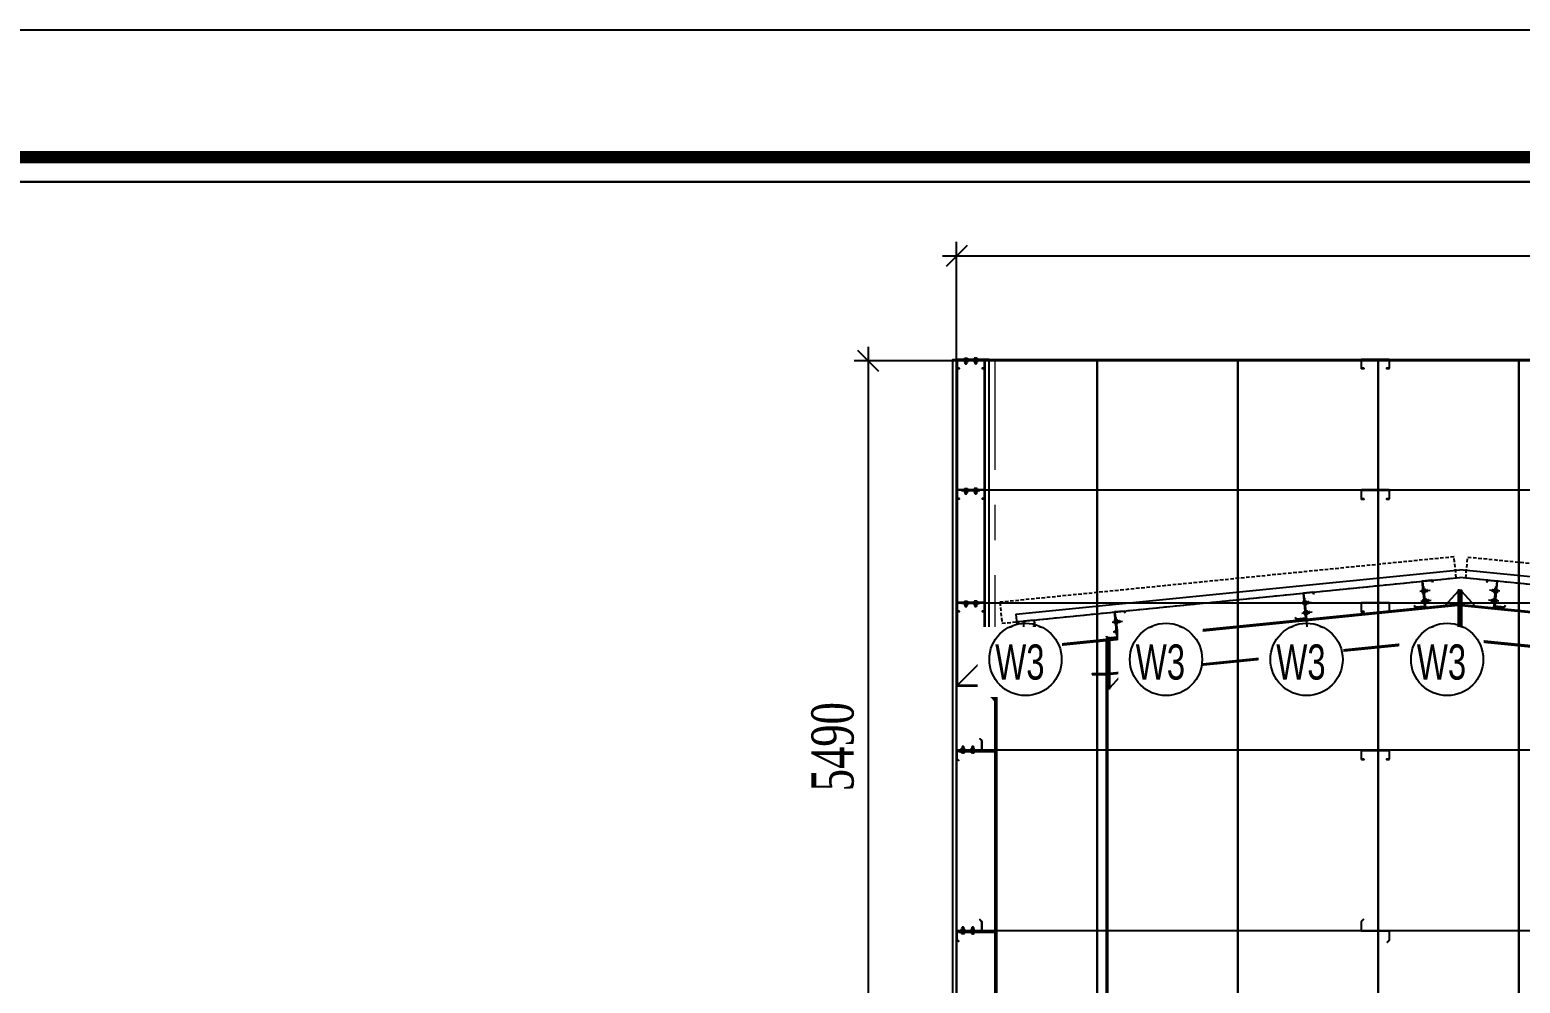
# Model space of a CAD drawing. Header units: inches. Extents: x 315041 to 662841, y -45540 to -35018.
# Drawn here: x 332284.1 to 332390.2, y -38344.6 to -38276.7 of the extents above; entities that cross this region are included whole.
import ezdxf

# ---------------------------------------------------------------- set-up
doc = ezdxf.new("R2010")
doc.units = ezdxf.units.IN
doc.header["$MEASUREMENT"] = 0
for name, pattern in [('CENTER', [2, 1.25, -0.25, 0.25, -0.25]), ('CENTER2', [28.575, 19.05, -3.175, 3.175, -3.175]), ('HIDDEN', [0.375, 0.25, -0.125])]:
    doc.linetypes.add(name, pattern=pattern)
for name, color, linetype in [('001-TRUC', 252, 'CENTER'), ('2', 2, 'Continuous'), ('251', 251, 'Continuous'), ('2NET-VE', 8, 'Continuous'), ('3', 3, 'Continuous'), ('5', 5, 'Continuous'), ('6', 6, 'Continuous'), ('7', 7, 'Continuous'), ('8', 8, 'Continuous'), ('9', 9, 'Continuous'), ('BAO KHUNG', 31, 'Continuous'), ('DIM', 8, 'Continuous'), ('GIANG', 1, 'Continuous')]:
    doc.layers.add(name, color=color, linetype=linetype)
doc.styles.add('ST1', font='times.ttf', dxfattribs={"width": 0.7})
doc.styles.add('ST1H', font='vnshxh.shx', dxfattribs={"width": 0.7})
doc.dimstyles.new('100', dxfattribs={"dimtxt": 3, "dimasz": 1.5, "dimexe": 1, "dimexo": 0, "dimgap": 1, "dimtad": 1, "dimdec": 0, "dimlfac": 100, "dimzin": 0, "dimdsep": 46, "dimtxsty": 'ST1', "dimblk": 'OBLIQUE', "dimcen": 1, "dimdle": 1, "dimclrd": 8, "dimclre": 8, "dimclrt": 3, "dimadec": 0, "dimazin": 0, "dimtfac": 1, "dimtdec": 0, "dimtix": 1, "dimtmove": 1, "dimatfit": 3, "dimfxl": 0, "dimtfill": 1, "dimtolj": 1, "dimtzin": 0, "dimlwd": -1, "dimlwe": -1, "dimarcsym": 1})

# ---------------------------------------------------------------- blocks, each defined once
blk = doc.blocks.new('A$C75D82031')
at = {"layer": '2', "color": 157, "linetype": 'Continuous'}
blk.add_lwpolyline([(0, 420), (594, 420), (594, 0), (0, 0)], close=True, dxfattribs=at)
at = {"layer": '7', "color": 147, "linetype": 'Continuous'}
blk.add_lwpolyline([(12.33, 57.61), (581.67, 57.61), (581.67, 409.19), (12.33, 409.19)], close=True, dxfattribs=at)
at = {"layer": 'BAO KHUNG', "color": 167, "linetype": 'Continuous', "const_width": 0.871}
blk.add_lwpolyline([(10.59, 9.07), (583.41, 9.07), (583.41, 410.93), (10.59, 410.93)], close=True, dxfattribs=at)
blk = doc.blocks.new('*U235')
at = {"layer": '2NET-VE', "ltscale": 0.5}
for p, q in [((0, 8), (9, 8)), ((23, 7), (23, 7)), ((0, -8), (9, -8)), ((23, -7), (23, -7))]:
    blk.add_line(p, q, dxfattribs=at)
at = {"layer": '7', "linetype": 'Continuous'}
for p, q in [((22, 6), (23, 8)), ((22, -6), (24, 6)), ((23, 8), (24, 6)), ((24, 6), (25, 8)), ((24, -6), (26, 6)), ((25, 8), (26, 6)), ((26, 6), (27, 8)), ((26, -6), (28, 6)), ((27, 8), (28, 6)), ((28, 6), (29, 8)), ((28, -6), (30, 6)), ((29, 8), (30, 6)), ((30, 6), (31, 8)), ((30, -6), (32, 6)), ((30, -6), (32, 6)), ((31, 8), (32, 6)), ((32, 6), (33, 8)), ((32, -6), (34, 6)), ((33, 8), (34, 6)), ((34, 6), (35, 8)), ((34, -6), (35, 6)), ((34, -6), (35, 6)), ((34, -6), (35, 6)), ((35, 8), (35, 6)), ((35, 6), (37, 8)), ((36, -6), (37, 6)), ((37, 8), (37, 6)), ((42, 6), (37, 6)), ((42, 6), (42, -6)), ((22, -6), (23, -8)), ((22, -6), (22, -6)), ((22, -6), (22, -6)), ((23, -8), (24, -6)), ((24, -6), (25, -8)), ((25, -8), (26, -6)), ((26, -6), (27, -8)), ((27, -8), (28, -6)), ((28, -6), (29, -8)), ((29, -8), (30, -6)), ((30, -6), (31, -8)), ((31, -8), (32, -6)), ((32, -6), (33, -8)), ((33, -8), (34, -6)), ((34, -6), (35, -8)), ((35, -8), (36, -6)), ((36, -6), (42, -6))]:
    blk.add_line(p, q, dxfattribs=at)
at = {"layer": '8', "linetype": 'Continuous'}
for p, q in [((-10, 9), (-10, 12)), ((-10, -12), (-10, 12)), ((-1, 15), (-9, 15)), ((-1, 9), (-9, 9)), ((0, 9), (0, 12)), ((0, -12), (0, 12)), ((9, -18), (9, 18)), ((9, 18), (11, 18)), ((11, -18), (11, 18)), ((11, 9), (11, 12)), ((11, -12), (11, 12)), ((12, 15), (21, 15)), ((13, 9), (20, 9)), ((22, 9), (22, 12)), ((22, -12), (22, 12)), ((-10, -9), (-10, -12)), ((-1, -9), (-9, -9)), ((-9, -15), (-1, -15)), ((0, -9), (0, -12)), ((9, -18), (11, -18)), ((11, -9), (11, -12)), ((21, -15), (12, -15)), ((13, -9), (20, -9)), ((22, -9), (22, -12))]:
    blk.add_line(p, q, dxfattribs=at)
at = {"layer": '8', "ltscale": 10}
blk.add_line((-33, 0), (65, 0), dxfattribs=at)
at = {"layer": '8', "linetype": 'Continuous'}
for centre, radius, start, end in [((-5, 12), 5.58, 146.602, 180), ((-6, 12), 4.1, 180, 228.5476), ((-6, 6), 4.1, 131.4524, 180), ((-6, 12), 5.58, 0, 33.398), ((-4, 12), 4.1, 311.4524, 0), ((-4, 6), 4.1, 0, 48.5476), ((17, 12), 5.58, 146.602, 180), ((16, 12), 4.1, 180, 228.5476), ((16, 6), 4.1, 131.4524, 180), ((18, 12), 4.1, 311.4524, 0), ((18, 6), 4.1, 0, 48.5476), ((16, 12), 5.58, 0, 33.398), ((-6, -6), 4.1, 180, 228.5476), ((-6, -12), 4.1, 131.4524, 180), ((-5, -12), 5.58, 180, 213.398), ((-4, -6), 4.1, 311.4524, 0), ((-4, -12), 4.1, 0, 48.5476), ((-6, -12), 5.58, 326.602, 0), ((16, -6), 4.1, 180, 228.5476), ((16, -12), 4.1, 131.4524, 180), ((17, -12), 5.58, 180, 213.398), ((18, -6), 4.1, 311.4524, 0), ((18, -12), 4.1, 0, 48.5476), ((16, -12), 5.58, 326.602, 0)]:
    blk.add_arc(centre, radius, start, end, dxfattribs=at)
blk = doc.blocks.new('*U234')
at = {"layer": '2NET-VE', "ltscale": 0.5}
for p, q in [((0, 8), (9, 8)), ((23, 7), (23, 7)), ((0, -8), (9, -8)), ((23, -7), (23, -7))]:
    blk.add_line(p, q, dxfattribs=at)
at = {"layer": '7', "linetype": 'Continuous'}
for p, q in [((22, 6), (23, 8)), ((22, -6), (24, 6)), ((23, 8), (24, 6)), ((24, 6), (25, 8)), ((24, -6), (26, 6)), ((25, 8), (26, 6)), ((26, 6), (27, 8)), ((26, -6), (28, 6)), ((27, 8), (28, 6)), ((28, 6), (29, 8)), ((28, -6), (30, 6)), ((29, 8), (30, 6)), ((30, 6), (31, 8)), ((30, -6), (32, 6)), ((30, -6), (32, 6)), ((31, 8), (32, 6)), ((32, 6), (33, 8)), ((32, -6), (34, 6)), ((33, 8), (34, 6)), ((34, 6), (35, 8)), ((34, -6), (35, 6)), ((34, -6), (35, 6)), ((34, -6), (35, 6)), ((35, 8), (35, 6)), ((35, 6), (37, 8)), ((36, -6), (37, 6)), ((37, 8), (37, 6)), ((42, 6), (37, 6)), ((42, 6), (42, -6)), ((22, -6), (23, -8)), ((22, -6), (22, -6)), ((22, -6), (22, -6)), ((23, -8), (24, -6)), ((24, -6), (25, -8)), ((25, -8), (26, -6)), ((26, -6), (27, -8)), ((27, -8), (28, -6)), ((28, -6), (29, -8)), ((29, -8), (30, -6)), ((30, -6), (31, -8)), ((31, -8), (32, -6)), ((32, -6), (33, -8)), ((33, -8), (34, -6)), ((34, -6), (35, -8)), ((35, -8), (36, -6)), ((36, -6), (42, -6))]:
    blk.add_line(p, q, dxfattribs=at)
at = {"layer": '8', "linetype": 'Continuous'}
for p, q in [((-10, 9), (-10, 12)), ((-10, -12), (-10, 12)), ((-1, 15), (-9, 15)), ((-1, 9), (-9, 9)), ((0, 9), (0, 12)), ((0, -12), (0, 12)), ((9, -18), (9, 18)), ((9, 18), (11, 18)), ((11, -18), (11, 18)), ((11, 9), (11, 12)), ((11, -12), (11, 12)), ((12, 15), (21, 15)), ((13, 9), (20, 9)), ((22, 9), (22, 12)), ((22, -12), (22, 12)), ((-10, -9), (-10, -12)), ((-1, -9), (-9, -9)), ((-9, -15), (-1, -15)), ((0, -9), (0, -12)), ((9, -18), (11, -18)), ((11, -9), (11, -12)), ((21, -15), (12, -15)), ((13, -9), (20, -9)), ((22, -9), (22, -12))]:
    blk.add_line(p, q, dxfattribs=at)
at = {"layer": '8', "ltscale": 10}
blk.add_line((-33, 0), (65, 0), dxfattribs=at)
at = {"layer": '8', "linetype": 'Continuous'}
for centre, radius, start, end in [((-5, 12), 5.58, 146.602, 180), ((-6, 12), 4.1, 180, 228.5476), ((-6, 6), 4.1, 131.4524, 180), ((-6, 12), 5.58, 0, 33.398), ((-4, 12), 4.1, 311.4524, 0), ((-4, 6), 4.1, 0, 48.5476), ((17, 12), 5.58, 146.602, 180), ((16, 12), 4.1, 180, 228.5476), ((16, 6), 4.1, 131.4524, 180), ((18, 12), 4.1, 311.4524, 0), ((18, 6), 4.1, 0, 48.5476), ((16, 12), 5.58, 0, 33.398), ((-6, -6), 4.1, 180, 228.5476), ((-6, -12), 4.1, 131.4524, 180), ((-5, -12), 5.58, 180, 213.398), ((-4, -6), 4.1, 311.4524, 0), ((-4, -12), 4.1, 0, 48.5476), ((-6, -12), 5.58, 326.602, 0), ((16, -6), 4.1, 180, 228.5476), ((16, -12), 4.1, 131.4524, 180), ((17, -12), 5.58, 180, 213.398), ((18, -6), 4.1, 311.4524, 0), ((18, -12), 4.1, 0, 48.5476), ((16, -12), 5.58, 326.602, 0)]:
    blk.add_arc(centre, radius, start, end, dxfattribs=at)
blk = doc.blocks.new('XM150')
at = {"layer": '2', "ltscale": 0.015}
for p, q in [((69, 180), (1, 180)), ((1, 1), (1, 180)), ((2, 179), (2, 0)), ((2, 179), (68, 179)), ((75, 166), (68, 179)), ((69, 180), (76, 167)), ((76, 167), (75, 166)), ((-74, 13), (-73, 14)), ((-66, 0), (-74, 13)), ((-73, 14), (-65, 1)), ((2, 0), (-66, 0)), ((-65, 1), (1, 1))]:
    blk.add_line(p, q, dxfattribs=at)
at = {"layer": '5'}
blk.add_lwpolyline([(8, -10), (8, 140), (2, 140), (2, -10), (8, -10)], close=True, dxfattribs=at)
at = {"layer": 'GIANG', "xscale": 0.7499999999999999, "yscale": 0.7499999999999999, "zscale": 0.7499999999999999}
for name, p in [('*U235', (1, 110)), ('*U234', (1, 40))]:
    blk.add_blockref(name, p, dxfattribs=at)
blk = doc.blocks.new('*U958')
at = {"layer": '2', "xscale": 0.008333333333333337, "yscale": 0.008333333333333337, "zscale": 0.008333333333333337, "rotation": 8.530765610063296}
blk.add_blockref('XM150', (0.118, -0.699), dxfattribs=at)
blk = doc.blocks.new('*U959')
at = {"layer": '2', "color": 0, "linetype": 'ByBlock', "lineweight": -2, "transparency": 16777216}
blk.add_blockref('*U958', (0, 0), dxfattribs=at)
blk = doc.blocks.new('*U132')
at = {"layer": '251'}
h = blk.add_hatch(color=256, dxfattribs=at)
h.paths.add_polyline_path([(-0.053, -0.04), (-0.053, -0.043, -0.192582), (-0.048, -0.029, -0.192582), (-0.053, -0.014)])
h.paths.add_polyline_path([(-0.053, 0.014, -0.192582), (-0.048, 0.029, -0.192582), (-0.053, 0.043)])
h = blk.add_hatch(color=256, dxfattribs=at)
h.paths.add_polyline_path([(0.056, -0.04), (0.056, -0.043, -0.192582), (0.062, -0.029, -0.192582), (0.056, -0.014)])
h.paths.add_polyline_path([(0.056, 0.014, -0.192582), (0.062, 0.029, -0.192582), (0.056, 0.043)])
at = {"layer": '5', "linetype": 'CENTER2', "ltscale": 0.2}
blk.add_line((-0.077, 0), (0.194, 0), dxfattribs=at)
at = {"layer": '8'}
for p, q in [((-0.053, 0.04), (-0.053, -0.04)), ((-0.048, 0.058), (-0.006, 0.058)), ((-0.048, 0.029), (-0.006, 0.029)), ((0, 0.043), (0, -0.043)), ((0.044, 0.033), (0, 0.033)), ((0.044, -0.066), (0.044, 0.066)), ((0.044, 0.066), (0.056, 0.066)), ((0.056, -0.066), (0.056, 0.066)), ((0.056, 0.04), (0.056, -0.04)), ((0.062, 0.058), (0.103, 0.058)), ((0.062, 0.029), (0.103, 0.029)), ((0.109, 0.043), (0.109, -0.043)), ((0.117, 0.033), (0.109, 0.033)), ((0.121, 0.027), (0.117, 0.033)), ((0.117, 0.033), (0.117, -0.017)), ((0.117, -0.017), (0.121, 0.027)), ((0.127, 0.033), (0.121, 0.027)), ((0.131, 0.027), (0.127, 0.033)), ((0.164, 0.03), (0.161, 0.027)), ((0.169, 0.027), (0.164, 0.03)), ((0.166, -0.027), (0.167, 0)), ((0.169, 0), (0.167, 0)), ((0.167, 0), (0.169, 0)), ((0.169, 0.027), (0.169, -0.027)), ((-0.048, -0.029), (-0.006, -0.029)), ((-0.048, -0.029), (-0.006, -0.029)), ((-0.048, -0.058), (-0.006, -0.058)), ((0.044, -0.033), (0, -0.033)), ((0.044, -0.066), (0.056, -0.066)), ((0.062, -0.029), (0.103, -0.029)), ((0.062, -0.029), (0.103, -0.029)), ((0.062, -0.058), (0.103, -0.058)), ((0.12, -0.033), (0.109, -0.033)), ((0.126, -0.027), (0.12, -0.033)), ((0.16, -0.033), (0.156, -0.027)), ((0.166, -0.027), (0.16, -0.033)), ((0.166, -0.027), (0.169, -0.027))]:
    blk.add_line(p, q, dxfattribs=at)
for points in [[(0.136, -0.027), (0.13, -0.033), (0.126, -0.027), (0.131, 0.027), (0.137, 0.033), (0.141, 0.027)], [(0.146, -0.027), (0.14, -0.033), (0.136, -0.027), (0.141, 0.027), (0.147, 0.033), (0.151, 0.027)], [(0.156, -0.027), (0.15, -0.033), (0.146, -0.027), (0.151, 0.027), (0.157, 0.033), (0.161, 0.027)]]:
    blk.add_lwpolyline(points, close=True, dxfattribs=at)
for centre, start, end in [((-0.032, 0.043), 136.39718, 223.60282), ((-0.032, 0.014), 136.39718, 180), ((-0.021, 0.043), 316.39718, 43.60282), ((-0.021, 0.014), 0, 43.60282), ((0.077, 0.043), 136.39718, 223.60282), ((0.077, 0.014), 136.39718, 180), ((0.088, 0.043), 316.39718, 43.60282), ((0.088, 0.014), 0, 43.60282), ((-0.032, -0.014), 180, 223.60282), ((-0.032, -0.043), 136.39718, 223.60282), ((-0.021, -0.014), 316.39718, 0), ((-0.021, -0.043), 316.39718, 43.60282), ((0.077, -0.014), 180, 223.60282), ((0.077, -0.043), 136.39718, 223.60282), ((0.088, -0.014), 316.39718, 0), ((0.088, -0.043), 316.39718, 43.60282)]:
    blk.add_arc(centre, 0.0209, start, end, dxfattribs=at)
blk = doc.blocks.new('*U960')
at = {"layer": '2', "xscale": 0.008333333333333335, "yscale": 0.008333333333333335, "zscale": 0.008333333333333335, "rotation": 5.710593137616317}
blk.add_blockref('XM150', (0.083, -0.704), dxfattribs=at)
blk = doc.blocks.new('*U961')
at = {"layer": 'DIM', "color": 0, "linetype": 'ByBlock', "lineweight": -2, "transparency": 16777216}
for p in [(0, 0), (-11.194, -1.119)]:
    blk.add_blockref('*U960', p, dxfattribs=at)
blk = doc.blocks.new('A$C6A7930B6')
at = {"layer": '2'}
h = blk.add_hatch(dxfattribs=at)
h.set_pattern_fill('ANSI31', color=256, scale=0.125, angle=-90, style=0)
h.set_pattern_definition([(315, (3303.04439, 11524.56439), (0.011048543456, 0.011048543456), [])])
h.paths.add_polyline_path([(1.5, 1.185), (1.5, 0.619), (0.016, 0.619), (0.016, 0.124), (0.129, 0.011), (0.118, 0), (0, 0.118), (0, 0.635), (1.484, 0.635), (1.484, 1.179), (1.371, 1.292), (1.382, 1.303)])
at = {"layer": '251'}
h = blk.add_hatch(color=256, dxfattribs=at)
h.paths.add_polyline_path([(0.314, 0.668), (0.31, 0.668, 0.192582), (0.332, 0.676, 0.192582), (0.353, 0.668)])
h.paths.add_polyline_path([(0.397, 0.668, 0.192582), (0.418, 0.676, 0.192582), (0.44, 0.668)])
h = blk.add_hatch(color=256, dxfattribs=at)
h.paths.add_polyline_path([(0.314, 0.455), (0.31, 0.455, 0.192582), (0.332, 0.464, 0.192582), (0.353, 0.455)])
h.paths.add_polyline_path([(0.397, 0.455, 0.192582), (0.418, 0.464, 0.192582), (0.44, 0.455)])
h = blk.add_hatch(color=256, dxfattribs=at)
h.paths.add_polyline_path([(0.898, 0.668), (0.893, 0.668, 0.192582), (0.915, 0.676, 0.192582), (0.937, 0.668)])
h.paths.add_polyline_path([(0.98, 0.668, 0.192582), (1.002, 0.676, 0.192582), (1.023, 0.668)])
h = blk.add_hatch(color=256, dxfattribs=at)
h.paths.add_polyline_path([(0.898, 0.455), (0.893, 0.455, 0.192582), (0.915, 0.464, 0.192582), (0.937, 0.455)])
h.paths.add_polyline_path([(0.98, 0.455, 0.192582), (1.002, 0.464, 0.192582), (1.023, 0.455)])
at = {"layer": '9', "linetype": 'Continuous'}
h = blk.add_hatch(dxfattribs=at)
h.set_pattern_fill('ANSI31', color=250, scale=0.25, angle=-90, style=0)
h.set_pattern_definition([(315, (3302.900187, 11527.014995), (0.02209708691, 0.02209708691), [])])
h.paths.add_polyline_path([(2.292, 0.552), (2.292, 0.619), (0.125, 0.619), (0.125, 0.552)])
at = {"layer": '2'}
blk.add_lwpolyline([(1.5, 1.185), (1.5, 0.619), (0.016, 0.619), (0.016, 0.124), (0.129, 0.011), (0.118, 0), (0, 0.118), (0, 0.635), (1.484, 0.635), (1.484, 1.179), (1.371, 1.292), (1.382, 1.303)], close=True, dxfattribs=at)
at = {"layer": '5', "linetype": 'CENTER2', "ltscale": 0.2}
for p, q in [((0.375, 0.436), (0.375, 0.859)), ((0.958, 0.436), (0.958, 0.859))]:
    blk.add_line(p, q, dxfattribs=at)
at = {"layer": '6'}
blk.add_lwpolyline([(2.292, 0.552), (2.292, 0.619), (0.125, 0.619), (0.125, 0.552), (2.292, 0.552)], dxfattribs=at)
at = {"layer": '8'}
for p, q in [((0.288, 0.676), (0.288, 0.739)), ((0.288, 0.464), (0.288, 0.526)), ((0.44, 0.748), (0.31, 0.748)), ((0.44, 0.535), (0.31, 0.535)), ((0.436, 0.668), (0.314, 0.668)), ((0.436, 0.552), (0.314, 0.552)), ((0.436, 0.455), (0.314, 0.455)), ((0.335, 0.832), (0.325, 0.824)), ((0.325, 0.824), (0.335, 0.817)), ((0.335, 0.772), (0.325, 0.764)), ((0.325, 0.764), (0.325, 0.748)), ((0.325, 0.635), (0.325, 0.552)), ((0.332, 0.676), (0.332, 0.739)), ((0.332, 0.676), (0.332, 0.739)), ((0.332, 0.464), (0.332, 0.526)), ((0.332, 0.464), (0.332, 0.526)), ((0.415, 0.837), (0.335, 0.837)), ((0.335, 0.832), (0.335, 0.837)), ((0.335, 0.832), (0.375, 0.835)), ((0.35, 0.759), (0.415, 0.765)), ((0.425, 0.759), (0.35, 0.759)), ((0.375, 0.837), (0.375, 0.835)), ((0.375, 0.835), (0.375, 0.837)), ((0.415, 0.837), (0.42, 0.83)), ((0.42, 0.83), (0.415, 0.825)), ((0.415, 0.78), (0.425, 0.774)), ((0.425, 0.774), (0.415, 0.765)), ((0.415, 0.765), (0.425, 0.759)), ((0.418, 0.676), (0.418, 0.739)), ((0.418, 0.464), (0.418, 0.526)), ((0.425, 0.759), (0.425, 0.748)), ((0.425, 0.635), (0.425, 0.552)), ((0.462, 0.676), (0.462, 0.739)), ((0.462, 0.464), (0.462, 0.526)), ((0.872, 0.676), (0.872, 0.739)), ((0.872, 0.464), (0.872, 0.526)), ((1.023, 0.748), (0.893, 0.748)), ((1.023, 0.535), (0.893, 0.535)), ((1.019, 0.668), (0.898, 0.668)), ((1.019, 0.552), (0.898, 0.552)), ((1.019, 0.455), (0.898, 0.455)), ((0.918, 0.832), (0.908, 0.824)), ((0.908, 0.824), (0.918, 0.817)), ((0.918, 0.772), (0.908, 0.764)), ((0.908, 0.764), (0.908, 0.748)), ((0.908, 0.635), (0.908, 0.552)), ((0.915, 0.676), (0.915, 0.739)), ((0.915, 0.676), (0.915, 0.739)), ((0.915, 0.464), (0.915, 0.526)), ((0.915, 0.464), (0.915, 0.526)), ((0.998, 0.837), (0.918, 0.837)), ((0.918, 0.832), (0.918, 0.837)), ((0.918, 0.832), (0.958, 0.835)), ((0.933, 0.759), (0.998, 0.765)), ((1.008, 0.759), (0.933, 0.759)), ((0.958, 0.837), (0.958, 0.835)), ((0.958, 0.835), (0.958, 0.837)), ((0.998, 0.837), (1.003, 0.83)), ((1.003, 0.83), (0.998, 0.825)), ((0.998, 0.78), (1.008, 0.774)), ((1.008, 0.774), (0.998, 0.765)), ((0.998, 0.765), (1.008, 0.759)), ((1.002, 0.676), (1.002, 0.739)), ((1.002, 0.464), (1.002, 0.526)), ((1.008, 0.759), (1.008, 0.748)), ((1.008, 0.635), (1.008, 0.552)), ((1.045, 0.676), (1.045, 0.739)), ((1.045, 0.464), (1.045, 0.526))]:
    blk.add_line(p, q, dxfattribs=at)
for points in [[(0.275, 0.65), (0.275, 0.668), (0.475, 0.668), (0.475, 0.65)], [(0.275, 0.535), (0.275, 0.552), (0.475, 0.552), (0.475, 0.535)], [(0.335, 0.817), (0.325, 0.809), (0.335, 0.802), (0.415, 0.81), (0.425, 0.819), (0.415, 0.825)], [(0.335, 0.802), (0.325, 0.794), (0.335, 0.787), (0.415, 0.795), (0.425, 0.804), (0.415, 0.81)], [(0.335, 0.787), (0.325, 0.779), (0.335, 0.772), (0.415, 0.78), (0.425, 0.789), (0.415, 0.795)], [(0.859, 0.65), (0.859, 0.668), (1.058, 0.668), (1.058, 0.65)], [(0.859, 0.535), (0.859, 0.552), (1.058, 0.552), (1.058, 0.535)], [(0.918, 0.817), (0.908, 0.809), (0.918, 0.802), (0.998, 0.81), (1.008, 0.819), (0.998, 0.825)], [(0.918, 0.802), (0.908, 0.794), (0.918, 0.787), (0.998, 0.795), (1.008, 0.804), (0.998, 0.81)], [(0.918, 0.787), (0.908, 0.779), (0.918, 0.772), (0.998, 0.78), (1.008, 0.789), (0.998, 0.795)]]:
    blk.add_lwpolyline(points, close=True, dxfattribs=at)
for centre, start, end in [((0.31, 0.716), 46.39718, 133.60282), ((0.31, 0.699), 226.39718, 313.60282), ((0.31, 0.503), 46.39718, 133.60282), ((0.31, 0.486), 226.39718, 313.60282), ((0.353, 0.716), 90, 133.60282), ((0.353, 0.699), 226.39718, 270), ((0.353, 0.503), 90, 133.60282), ((0.353, 0.486), 226.39718, 270), ((0.397, 0.716), 46.39718, 90), ((0.397, 0.699), 270, 313.60282), ((0.397, 0.503), 46.39718, 90), ((0.397, 0.486), 270, 313.60282), ((0.44, 0.716), 46.39718, 133.60282), ((0.44, 0.699), 226.39718, 313.60282), ((0.44, 0.503), 46.39718, 133.60282), ((0.44, 0.486), 226.39718, 313.60282), ((0.893, 0.716), 46.39718, 133.60282), ((0.893, 0.699), 226.39718, 313.60282), ((0.893, 0.503), 46.39718, 133.60282), ((0.893, 0.486), 226.39718, 313.60282), ((0.937, 0.716), 90, 133.60282), ((0.937, 0.699), 226.39718, 270), ((0.937, 0.503), 90, 133.60282), ((0.937, 0.486), 226.39718, 270), ((0.98, 0.716), 46.39718, 90), ((0.98, 0.699), 270, 313.60282), ((0.98, 0.503), 46.39718, 90), ((0.98, 0.486), 270, 313.60282), ((1.023, 0.716), 46.39718, 133.60282), ((1.023, 0.699), 226.39718, 313.60282), ((1.023, 0.503), 46.39718, 133.60282), ((1.023, 0.486), 226.39718, 313.60282)]:
    blk.add_arc(centre, 0.0314, start, end, dxfattribs=at)
blk = doc.blocks.new('A$C4DC60D06')
at = {"layer": '2'}
h = blk.add_hatch(dxfattribs=at)
h.set_pattern_fill('ANSI31', color=9, scale=0.15, angle=90, style=0)
h.set_pattern_definition([(135, (-3585.523563, -13531.121817), (-0.013258252147, -0.013258252147), [])])
h.paths.add_polyline_path([(381.107, 298.947), (381.107, 298.267), (383.088, 298.267), (383.088, 297.614), (382.952, 297.478), (382.966, 297.465), (383.107, 297.606), (383.107, 298.286), (381.126, 298.286), (381.126, 298.939), (381.262, 299.075), (381.248, 299.088)])
at = {"color": 8}
blk.add_lwpolyline([(284.669, 351.58), (569.338, 351.58), (569.338, 0), (284.669, 0)], close=True, dxfattribs=at)
at = {"layer": '001-TRUC', "color": 9, "lineweight": 0, "ltscale": 10}
blk.add_line((355.07, 311.077), (355.07, 338.933), dxfattribs=at)
at = {"layer": '2', "color": 9}
for p, q in [((354.33, 338.853), (352.33, 338.853)), ((518.619, 298.267), (354.32, 298.267))]:
    blk.add_line(p, q, dxfattribs=at)
at = {"layer": '2', "color": 9, "ltscale": 50}
for points in [[(352.53, 338.303), (352.35, 338.303), (352.35, 338.913), (354.31, 338.913), (354.31, 338.303), (354.13, 338.303), (354.13, 338.283), (354.31, 338.283, 0.4142136), (354.33, 338.303), (354.33, 338.913, 0.4142136), (354.31, 338.933), (352.35, 338.933, 0.4142136), (352.33, 338.913), (352.33, 338.303, 0.4142136), (352.35, 338.283), (352.53, 338.283), (352.53, 338.303)], [(381.307, 338.303), (381.127, 338.303), (381.127, 338.913), (383.087, 338.913), (383.087, 338.303), (382.907, 338.303), (382.907, 338.283), (383.087, 338.283, 0.4142136), (383.107, 338.303), (383.107, 338.913, 0.4142136), (383.087, 338.933), (381.127, 338.933, 0.4142136), (381.107, 338.913), (381.107, 338.303, 0.4142136), (381.127, 338.283), (381.307, 338.283), (381.307, 338.303)], [(352.53, 329.034), (352.35, 329.034), (352.35, 329.644), (354.31, 329.644), (354.31, 329.034), (354.13, 329.034), (354.13, 329.014), (354.31, 329.014, 0.4142136), (354.33, 329.034), (354.33, 329.644, 0.4142136), (354.31, 329.664), (352.35, 329.664, 0.4142136), (352.33, 329.644), (352.33, 329.034, 0.4142136), (352.35, 329.014), (352.53, 329.014), (352.53, 329.034)], [(381.307, 329.014), (381.127, 329.014), (381.127, 329.624), (383.087, 329.624), (383.087, 329.014), (382.907, 329.014), (382.907, 328.994), (383.087, 328.994, 0.4142136), (383.107, 329.014), (383.107, 329.624, 0.4142136), (383.087, 329.644), (381.127, 329.644, 0.4142136), (381.107, 329.624), (381.107, 329.014, 0.4142136), (381.127, 328.994), (381.307, 328.994), (381.307, 329.014)], [(352.53, 321.016), (352.35, 321.016), (352.35, 321.626), (354.31, 321.626), (354.31, 321.016), (354.13, 321.016), (354.13, 320.996), (354.31, 320.996, 0.4142136), (354.33, 321.016), (354.33, 321.626, 0.4142136), (354.31, 321.646), (352.35, 321.646, 0.4142136), (352.33, 321.626), (352.33, 321.016, 0.4142136), (352.35, 320.996), (352.53, 320.996), (352.53, 321.016)], [(381.307, 320.996), (381.127, 320.996), (381.127, 321.606), (383.087, 321.606), (383.087, 320.996), (382.907, 320.996), (382.907, 320.976), (383.087, 320.976, 0.4142136), (383.107, 320.996), (383.107, 321.606, 0.4142136), (383.087, 321.626), (381.127, 321.626, 0.4142136), (381.107, 321.606), (381.107, 320.996, 0.4142136), (381.127, 320.976), (381.307, 320.976), (381.307, 320.996)], [(381.307, 310.498), (381.127, 310.498), (381.127, 311.108), (383.087, 311.108), (383.087, 310.498), (382.907, 310.498), (382.907, 310.478), (383.087, 310.478, 0.4142136), (383.107, 310.498), (383.107, 311.108, 0.4142136), (383.087, 311.128), (381.127, 311.128, 0.4142136), (381.107, 311.108), (381.107, 310.498, 0.4142136), (381.127, 310.478), (381.307, 310.478), (381.307, 310.498)]]:
    blk.add_lwpolyline(points, format="xyb", dxfattribs=at)
at = {"layer": '2', "color": 9}
blk.add_lwpolyline([(381.107, 298.947), (381.107, 298.267), (383.088, 298.267), (383.088, 297.614), (382.952, 297.478), (382.966, 297.465), (383.107, 297.606), (383.107, 298.286), (381.126, 298.286), (381.126, 298.939), (381.262, 299.075), (381.248, 299.088)], close=True, dxfattribs=at)
at = {"layer": '3', "color": 9}
for p, q in [((356.531, 320.814), (388.12, 323.973)), ((516.502, 311.135), (388.12, 323.973)), ((356.586, 320.267), (388.12, 323.421)), ((516.447, 310.588), (388.12, 323.421)), ((354.33, 319.816), (354.63, 319.816))]:
    blk.add_line(p, q, dxfattribs=at)
blk.add_lwpolyline([(352.32, 338.913), (352.021, 338.913), (352.021, 77.933), (352.32, 77.933)], close=True, dxfattribs=at)
for points in [[(354.63, 319.816), (354.63, 338.933), (354.33, 338.933), (354.33, 319.816)], [(356.531, 320.814), (356.604, 320.088), (356.74, 320.283)]]:
    blk.add_lwpolyline(points, dxfattribs=at)
at = {"layer": '5', "color": 9}
for p, q in [((354.33, 338.933), (518.611, 338.933)), ((354.33, 329.644), (435.645, 329.644)), ((354.33, 321.626), (435.645, 321.626)), ((435.645, 311.128), (354.22, 311.128))]:
    blk.add_line(p, q, dxfattribs=at)
for points in [[(353.98, 329.584), (352.68, 329.584), (352.68, 329.644), (353.98, 329.644)], [(353.98, 321.566), (352.68, 321.566), (352.68, 321.626), (353.98, 321.626)]]:
    blk.add_lwpolyline(points, close=True, dxfattribs=at)
at = {"layer": '6', "color": 9, "linetype": 'HIDDEN'}
for points in [[(355.546, 320.163), (387.865, 323.395), (387.715, 324.889), (355.397, 321.657)], [(516.231, 310.61), (388.542, 323.378), (388.691, 324.873), (516.381, 312.104)]]:
    blk.add_lwpolyline(points, close=True, dxfattribs=at)
at = {"layer": '6', "color": 9}
blk.add_lwpolyline([(357.837, 320.392), (357.079, 320.316), (357.079, 318.453), (354.33, 318.453), (354.33, 321.733)], dxfattribs=at)
at = {"layer": '8', "color": 9}
for p, q in [((352.39, 315.766), (352.39, 338.853)), ((354.27, 338.853), (354.27, 317.646)), ((388, 322.449), (387.06, 321.405)), ((388.24, 322.449), (389.181, 321.405)), ((388.12, 321.511), (363.21, 319.02)), ((388, 321.419), (363.21, 318.94)), ((388.12, 321.511), (388.12, 318.999)), ((388.24, 321.499), (509.731, 309.35)), ((388.24, 321.419), (509.731, 309.27)), ((377.187, 320.418), (377.428, 318.01)), ((388.179, 320.418), (387.939, 318.01)), ((362.97, 318.996), (355.07, 318.206)), ((355.07, 317.806), (355.07, 318.206)), ((362.97, 318.916), (355.17, 318.136)), ((355.17, 226.833), (355.17, 318.216)), ((362.97, 226.833), (362.97, 318.996)), ((388, 319.067), (363.21, 316.588)), ((388, 318.987), (363.21, 316.508)), ((388, 318.037), (387.06, 318.893)), ((388.121, 319.079), (388.12, 319.079)), ((388.12, 319.079), (388.12, 319.079)), ((388.24, 319.067), (509.731, 306.918)), ((388.24, 318.987), (509.731, 306.838)), ((388.24, 318.037), (389.181, 318.893)), ((352.33, 315.706), (354.33, 317.706)), ((354.27, 317.646), (354.95, 317.646)), ((354.33, 317.706), (354.95, 317.706)), ((363.21, 315.57), (364.158, 316.602)), ((352.33, 315.706), (354.95, 315.706)), ((352.39, 315.766), (354.95, 315.766)), ((354.95, 314.756), (353.98, 315.706)), ((363.07, 226.833), (363.07, 315.52)), ((355.07, 226.833), (355.07, 314.706))]:
    blk.add_line(p, q, dxfattribs=at)
at = {"layer": '8', "color": 9, "lineweight": 0, "ltscale": 10}
blk.add_line((355.07, 136.333), (355.07, 318.206), dxfattribs=at)
at = {"layer": '8', "color": 9}
blk.add_lwpolyline([(352.33, 315.706), (352.33, 338.913), (354.33, 338.913), (354.33, 317.706)], dxfattribs=at)
for points in [[(388, 318.005), (388.12, 318.005), (388.12, 322.505), (388, 322.505)], [(388.24, 318.005), (388.12, 318.005), (388.12, 322.505), (388.24, 322.505)], [(362.97, 319.12), (362.97, 315.52), (363.09, 315.52), (363.09, 319.12)], [(363.09, 319.12), (363.09, 315.52), (363.21, 315.52), (363.21, 319.12)], [(354.95, 314.706), (355.07, 314.706), (355.07, 317.806), (354.95, 317.806)], [(361.97, 316.508), (362.97, 316.508), (362.97, 316.568), (361.97, 316.568)]]:
    blk.add_lwpolyline(points, close=True, dxfattribs=at)
at = {"layer": '2', "color": 9}
for name, p, xscale, yscale, zscale, rotation in [('XM150', (385.62, 321.362), 0.009999999964592644, 0.01000000000203727, 0.01, 5.710593154092154), ('XM150', (390.621, 321.362), -0.009999999964592644, 0.01000000000203727, 0.01, 354.2894068459079), ('*U959', (357.956, 319.449), -1.19999999998461, 1.19999999999709, 1.2, 14.24135874963904)]:
    blk.add_blockref(name, p, dxfattribs=dict(at, xscale=xscale, yscale=yscale, zscale=zscale, rotation=rotation))
at = {"layer": '2', "color": 9, "xscale": 1.200000000011642, "yscale": 1.19999999999709, "zscale": 1.2}
for p in [(352.32, 310.385), (352.32, 297.524)]:
    blk.add_blockref('A$C6A7930B6', p, dxfattribs=at)
at = {"layer": '251', "color": 9, "yscale": 1.80000000000291, "zscale": 1.8}
for p, xscale, rotation in [((352.98, 338.933), -1.80000000000291, 90.00000005373141), ((353.68, 338.933), 1.80000000000291, 269.9999999462686), ((352.98, 329.664), -1.80000000000291, 90.00000005373141), ((353.68, 329.664), 1.80000000000291, 269.9999999462686), ((352.98, 321.646), -1.80000000000291, 90.00000005373141), ((353.68, 321.646), 1.80000000000291, 269.9999999462686)]:
    blk.add_blockref('*U132', p, dxfattribs=dict(at, xscale=xscale, rotation=rotation))
at = {"layer": 'DIM', "color": 9, "xscale": 1.200000000011642, "yscale": 1.19999999999709, "zscale": 1.2}
blk.add_blockref('*U961', (377.058, 321.36), dxfattribs=at)
blk = doc.blocks.new('_Oblique')
at = {"color": 0, "linetype": 'ByBlock', "lineweight": -2}
blk.add_line((-0.5, -0.5), (0.5, 0.5), dxfattribs=at)
blk = doc.blocks.new('*D1035')
at = {"color": 8, "linetype": 'Continuous', "transparency": 16777216}
for p, q in [((332350.09, -38300.28), (332350.09, -38291.81)), ((332520.09, -38300.28), (332520.09, -38291.81)), ((332349.09, -38292.81), (332521.09, -38292.81))]:
    blk.add_line(p, q, dxfattribs=at)
at = {"layer": 'Defpoints', "color": 0, "transparency": 16777216}
for p in [(332520.09, -38292.81), (332350.09, -38300.28), (332520.09, -38300.28)]:
    blk.add_point(p, dxfattribs=at)
at = {"color": 8, "transparency": 16777216, "xscale": 1.5, "yscale": 1.5, "zscale": 1.5, "rotation": 180}
blk.add_blockref('_Oblique', (332350.09, -38292.81), dxfattribs=at)
at = {"color": 8, "transparency": 16777216, "xscale": 1.5, "yscale": 1.5, "zscale": 1.5}
blk.add_blockref('_Oblique', (332520.09, -38292.81), dxfattribs=at)
at = {"color": 3, "transparency": 16777216, "insert": (332435.09, -38290.28), "char_height": 3, "attachment_point": 5, "style": 'ST1', "bg_fill": 3, "box_fill_scale": 1.25, "bg_fill_color": 256, "bg_fill_true_color": 13158600, "bg_fill_transparency": 11617948}
blk.add_mtext('\\A1;17000', dxfattribs=at)
blk = doc.blocks.new('*D1084')
at = {"color": 8, "linetype": 'Continuous', "transparency": 16777216}
for p, q in [((332343.81, -38356.17), (332343.81, -38299.28)), ((332350.09, -38300.28), (332342.81, -38300.28)), ((332350.09, -38355.17), (332342.81, -38355.17))]:
    blk.add_line(p, q, dxfattribs=at)
at = {"layer": 'Defpoints', "color": 0, "transparency": 16777216}
for p in [(332343.81, -38300.28), (332350.09, -38300.28), (332350.09, -38355.17)]:
    blk.add_point(p, dxfattribs=at)
at = {"color": 8, "transparency": 16777216, "xscale": 1.5, "yscale": 1.5, "zscale": 1.5}
for p, rotation in [((332343.81, -38300.28), 90), ((332343.81, -38355.17), 270)]:
    blk.add_blockref('_Oblique', p, dxfattribs=dict(at, rotation=rotation))
at = {"color": 5, "transparency": 16777216, "insert": (332341.28, -38327.73), "char_height": 3, "attachment_point": 5, "rotation": 90, "style": 'ST1', "bg_fill": 3, "box_fill_scale": 1.25, "bg_fill_color": 256, "bg_fill_true_color": 13158600, "bg_fill_transparency": 9750192}
blk.add_mtext('\\A1;5490', dxfattribs=at)

msp = doc.modelspace()

# ---------------------------------------------------------------- block references
at = {"color": 1}
msp.add_blockref('A$C75D82031', (331985.4423, -38696.7186), dxfattribs=at)

# ---------------------------------------------------------------- next in the draw order: block references
at = {"color": 8}
msp.add_blockref('A$C4DC60D06', (331997.7733, -38639.1085), dxfattribs=at)

# ---------------------------------------------------------------- next in the draw order: linework, layer by layer
at = {"color": 5}
for points in [[(332350.0938, -38355.1049), (332360.0938, -38355.1049), (332360.0938, -38300.2758), (332350.0938, -38300.2758)], [(332360.0938, -38355.1049), (332370.0938, -38355.1049), (332370.0938, -38300.2758), (332360.0938, -38300.2758)], [(332370.0938, -38355.1049), (332380.0938, -38355.1049), (332380.0938, -38300.2758), (332370.0938, -38300.2758)], [(332380.0938, -38355.1049), (332390.0938, -38355.1049), (332390.0938, -38300.2758), (332380.0938, -38300.2758)], [(332390.0938, -38355.1049), (332400.0938, -38355.1049), (332400.0938, -38300.2758), (332390.0938, -38300.2758)]]:
    msp.add_lwpolyline(points, close=True, dxfattribs=at)

# ---------------------------------------------------------------- next in the draw order: texts
at = {"color": 5, "char_height": 2.5, "attachment_point": 6, "style": 'ST1H', "bg_fill": 2}
for insert in [(332356.3457, -38321.7228), (332366.3457, -38321.7228), (332376.3457, -38321.7228), (332386.3457, -38321.7228)]:
    msp.add_mtext('\\A1;W3', dxfattribs=dict(at, insert=insert))

# ---------------------------------------------------------------- next in the draw order: dimensions: what is measured, and where the dimension line sits
at = {"color": 6}
dim = msp.add_linear_dim(base=(332520.0938, -38292.8088), p1=(332350.0938, -38300.2758), p2=(332520.0938, -38300.2758), dimstyle='100', dxfattribs=at)
dim.commit()
dim.dimension.update_dxf_attribs({"geometry": '*D1035', "text_midpoint": (332435.0938, -38290.2785)})

# ---------------------------------------------------------------- next in the draw order: linework, layer by layer
at = {"color": 5}
for centre in [(332354.9921, -38321.5188), (332364.9921, -38321.5188), (332374.9921, -38321.5188), (332384.9921, -38321.5188)]:
    msp.add_circle(centre, 2.571, dxfattribs=at)

# ---------------------------------------------------------------- next in the draw order: dimensions: what is measured, and where the dimension line sits
at = {"color": 6}
dim = msp.add_linear_dim(base=(332343.806, -38300.2758), p1=(332350.0938, -38355.1749), p2=(332350.0938, -38300.2758), angle=90, dimstyle='100', override={"dimclrt": 5}, dxfattribs=at)
dim.commit()
dim.dimension.update_dxf_attribs({"geometry": '*D1084', "text_midpoint": (332341.2757, -38327.7254)})

doc.saveas('drawing.dxf')
